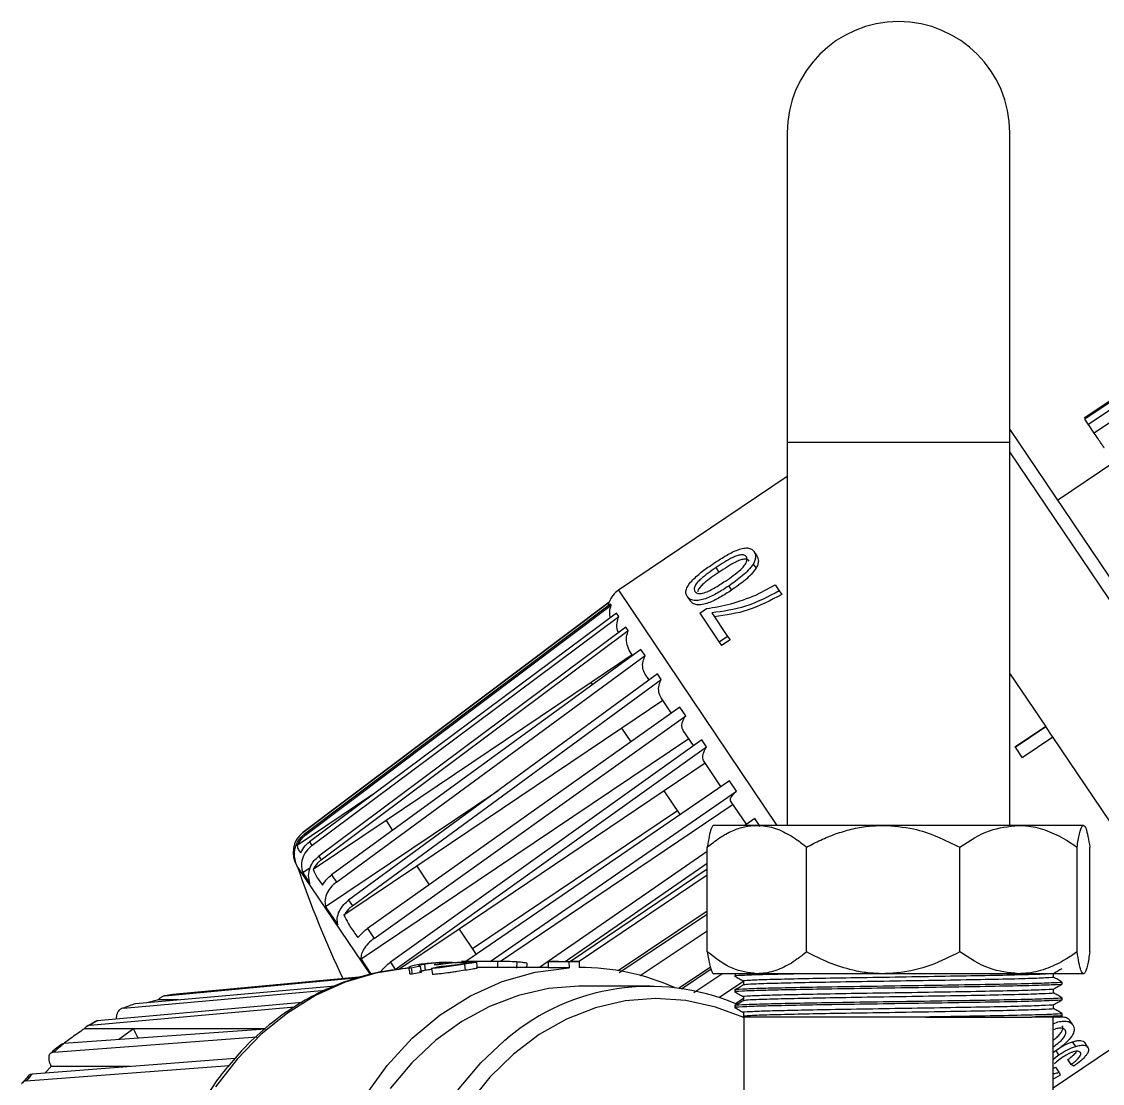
# Model space of a CAD drawing. Header units: millimetres. Extents: x 15 to 415, y 5 to 292.
# Drawn here: x 194.66 to 219.63, y 214.7 to 239.23 of the extents above; entities that cross this region are included whole.
import ezdxf

# ---------------------------------------------------------------- set-up
doc = ezdxf.new("R2010")
doc.units = ezdxf.units.MM

msp = doc.modelspace()

# ---------------------------------------------------------------- linework, layer by layer
at = {"color": 7, "linetype": 'Continuous', "lineweight": 25}
for p, q in [((212.3489, 236.6602), (212.3489, 229.5174)), ((217.4918, 229.5174), (217.4918, 236.6602)), ((221.5795, 231.6624), (219.2097, 230.0664)), ((221.5935, 231.6416), (219.2237, 230.0456)), ((221.6768, 231.5179), (219.307, 229.9219)), ((221.8106, 231.3193), (219.4408, 229.7232)), ((219.3164, 229.9079), (219.2237, 230.0456)), ((217.4918, 229.8041), (220.878, 224.7761)), ((219.4408, 229.7232), (219.307, 229.9219)), ((212.3489, 229.5174), (212.3489, 220.6602)), ((217.4918, 220.6602), (217.4918, 229.5174)), ((219.896, 229.0474), (218.5926, 228.1695)), ((212.3489, 228.7182), (208.4512, 226.0932)), ((211.5804, 226.9856), (211.6483, 226.8848)), ((211.5617, 226.6971), (211.6272, 226.5998)), ((210.7782, 226.5138), (210.7084, 226.6174)), ((210.9972, 226.1899), (211.0616, 226.0942)), ((211.6263, 225.9827), (212.0712, 226.2148)), ((212.0712, 226.2148), (212.1638, 226.0773)), ((210.0393, 225.9477), (210.1072, 225.8469)), ((212.1638, 226.0773), (212.2206, 225.993)), ((208.2347, 225.818), (201.1617, 220.496)), ((201.162, 220.4956), (208.2351, 225.8173)), ((208.2648, 225.7732), (201.1917, 220.4515)), ((201.2093, 220.4254), (208.2819, 225.7479)), ((208.2173, 225.7374), (208.2351, 225.8173)), ((208.2351, 225.8173), (208.2347, 225.818)), ((208.2819, 225.7479), (208.2648, 225.7732)), ((208.4072, 225.5618), (201.31, 220.2759)), ((201.3669, 220.1914), (208.4581, 225.4863)), ((208.4581, 225.4863), (208.4072, 225.5618)), ((210.3261, 225.5639), (210.484, 225.6703)), ((210.3261, 225.5639), (210.7768, 224.8948)), ((210.6051, 225.5707), (210.9719, 225.0262)), ((208.6222, 225.2426), (201.531, 219.9477)), ((208.6769, 225.1613), (208.6222, 225.2426)), ((201.5863, 219.8657), (208.6769, 225.1613)), ((210.9719, 225.0262), (210.7768, 224.8948)), ((211.0265, 224.9451), (210.8314, 224.8137)), ((210.9719, 225.0262), (211.0265, 224.9451)), ((208.9696, 224.7267), (201.8237, 219.5132)), ((209.0673, 224.5816), (208.9696, 224.7267)), ((210.7768, 224.8948), (210.8314, 224.8137)), ((201.9345, 219.3485), (209.0673, 224.5816)), ((208.7683, 224.5994), (207.8204, 223.961)), ((208.7683, 224.5994), (208.7209, 224.6698)), ((209.3497, 224.1623), (202.2169, 218.9293)), ((202.3045, 218.7993), (209.4368, 224.033)), ((207.8204, 223.961), (203.0808, 220.7689)), ((207.8532, 223.9122), (207.8204, 223.961)), ((209.1535, 224.0275), (209.0691, 224.1528)), ((209.4368, 224.033), (209.3497, 224.1623)), ((218.3182, 222.9507), (217.4918, 224.1778)), ((209.4783, 223.5453), (208.5304, 222.9069)), ((209.6699, 223.2608), (209.4391, 223.6035)), ((209.8682, 223.3924), (202.6554, 218.2782)), ((202.8093, 218.0496), (210.0032, 223.192)), ((210.0032, 223.192), (209.8682, 223.3924)), ((217.6073, 222.4718), (218.3182, 222.9507)), ((217.6131, 222.4633), (218.324, 222.9421)), ((218.324, 222.9421), (218.3182, 222.9507)), ((218.4859, 222.7017), (218.324, 222.9421)), ((208.5304, 222.9069), (203.7907, 219.7148)), ((208.7414, 222.5935), (208.5304, 222.9069)), ((210.1795, 222.5041), (209.9438, 222.854)), ((218.4859, 222.7017), (217.775, 222.2229)), ((221.765, 217.8329), (218.4772, 222.7147)), ((210.0726, 222.6629), (202.503, 217.5649)), ((210.3762, 222.6381), (203.1824, 217.4957)), ((203.2936, 217.3305), (210.4872, 222.4734)), ((210.4872, 222.4734), (210.3762, 222.6381)), ((217.6131, 222.4633), (217.6073, 222.4718)), ((217.6131, 222.4633), (217.775, 222.2229)), ((210.4553, 222.0946), (209.5074, 221.4562)), ((210.8178, 221.5563), (210.4281, 222.1349)), ((211.0151, 221.6896), (204.928, 217.5174)), ((211.1741, 221.4534), (211.0151, 221.6896)), ((205.6684, 221.4615), (201.6854, 218.779)), ((209.5074, 221.4562), (204.7677, 218.2641)), ((205.4883, 217.5174), (211.1741, 221.4534)), ((209.876, 220.9088), (209.5074, 221.4562)), ((202.7074, 221.3233), (201.0267, 220.1914)), ((202.7996, 221.3854), (202.7074, 221.3233)), ((202.7074, 221.3233), (202.7104, 221.3189)), ((211.4048, 220.6847), (211.04, 221.2263)), ((209.8149, 220.9995), (205.0753, 217.8075)), ((211.0991, 221.1386), (205.7215, 217.5169)), ((203.0808, 220.7689), (201.4001, 219.637)), ((203.0808, 220.7689), (203.2337, 220.5419)), ((211.6013, 220.8192), (211.3717, 220.6602)), ((211.7252, 220.6352), (211.6013, 220.8192)), ((201.1917, 220.4515), (201.2093, 220.4254)), ((211.6481, 220.6602), (210.6351, 220.6602)), ((214.5635, 220.6602), (211.6481, 220.6602)), ((217.6879, 220.6602), (214.5635, 220.6602)), ((219.1912, 220.6602), (217.6879, 220.6602)), ((201.31, 220.2759), (201.3669, 220.1914)), ((201.531, 219.9477), (201.5863, 219.8657)), ((210.5017, 220.058), (206.6254, 217.3745)), ((210.5017, 217.7361), (210.5017, 220.1558)), ((212.7944, 217.7361), (212.7944, 220.1558)), ((216.3325, 217.7361), (216.3325, 220.1558)), ((219.0433, 217.7361), (219.0433, 220.1558)), ((219.339, 217.7361), (219.339, 220.1558)), ((202.7058, 217.2339), (201.0314, 219.7202)), ((203.7907, 219.7148), (202.11, 218.5829)), ((203.7907, 219.7148), (204.0786, 219.2874)), ((207.2215, 217.5172), (210.5017, 219.7881)), ((201.3283, 219.6796), (201.1567, 219.5641)), ((201.1567, 219.5641), (201.3208, 219.3204)), ((201.8237, 219.5132), (201.9345, 219.3485)), ((210.5017, 219.6471), (207.3392, 217.5172)), ((210.5017, 219.5069), (207.5444, 217.5153)), ((201.6854, 218.779), (201.9678, 218.3597)), ((202.2169, 218.9293), (202.3045, 218.7993)), ((208.4465, 217.3028), (210.5017, 218.6869)), ((210.5017, 218.5972), (208.4682, 217.2528)), ((202.6554, 218.2782), (202.8093, 218.0496)), ((204.7677, 218.2641), (203.3784, 217.3285)), ((204.7677, 218.2641), (205.1624, 217.6781)), ((208.9535, 217.1889), (210.5017, 218.2236)), ((202.503, 217.5649), (202.7377, 217.2165)), ((203.1824, 217.4957), (203.2936, 217.3305)), ((203.972, 217.452), (203.9874, 217.3104)), ((204.1915, 217.4383), (204.2212, 217.4432)), ((204.4028, 217.4558), (204.2894, 217.4347)), ((205.5869, 217.5174), (204.8216, 217.5174)), ((204.8938, 217.4524), (204.9091, 217.3108)), ((205.082, 217.5078), (205.1708, 217.5053)), ((205.6539, 217.5173), (205.6534, 217.3744)), ((206.0988, 217.504), (206.0918, 217.3614)), ((206.8245, 217.5099), (206.8297, 217.3672)), ((207.303, 217.5099), (206.8245, 217.5099)), ((207.066, 217.5172), (207.5444, 217.5172)), ((207.303, 217.5099), (207.3082, 217.3672)), ((207.5444, 217.5172), (207.5452, 217.3744)), ((203.8716, 217.4048), (203.6631, 217.3603)), ((203.6631, 217.3603), (203.6869, 217.2204)), ((203.8917, 217.264), (203.6869, 217.2204)), ((203.8716, 217.4048), (203.8917, 217.264)), ((204.1294, 217.3555), (204.3115, 217.4007)), ((204.1294, 217.3555), (204.1535, 217.2156)), ((204.2894, 217.4347), (204.1915, 217.4383)), ((206.8295, 217.3745), (205.5869, 217.3745)), ((207.3082, 217.3672), (206.8297, 217.3672)), ((207.5839, 217.3745), (207.5452, 217.3745)), ((210.5733, 217.3863), (209.851, 216.8999)), ((210.5905, 217.3367), (209.9049, 216.8785)), ((210.1897, 216.8002), (210.8353, 217.2317)), ((211.6481, 217.2317), (210.6351, 217.2317)), ((211.1431, 217.2198), (211.1431, 217.1744)), ((214.5635, 217.2317), (211.6481, 217.2317)), ((217.6879, 217.2317), (214.5635, 217.2317)), ((219.1912, 217.2317), (217.6879, 217.2317)), ((218.5012, 217.1516), (218.5012, 217.2416)), ((201.9054, 216.9459), (197.2912, 216.5386)), ((197.9722, 216.7188), (202.4592, 217.1429)), ((202.5361, 217.1633), (198.1574, 216.7503)), ((209.1788, 216.9459), (207.5839, 216.9459)), ((210.7722, 216.6829), (211.3356, 217.0624)), ((211.3395, 217.0609), (211.3395, 216.9711)), ((218.4918, 214.5984), (222.2422, 217.1243)), ((218.6976, 216.993), (218.6976, 217.0383)), ((197.0185, 216.4367), (201.6824, 216.8558)), ((211.1431, 216.8569), (211.1431, 216.8115)), ((211.3395, 216.698), (211.3395, 216.6082)), ((218.5012, 216.7887), (218.5012, 216.8787)), ((196.2432, 216.044), (200.9695, 216.4697)), ((201.1442, 216.5683), (196.4113, 216.143)), ((198.2893, 216.6267), (197.8198, 216.6267)), ((211.1431, 216.494), (211.1431, 216.4487)), ((211.1491, 216.5396), (211.3395, 216.6678)), ((218.5012, 216.4259), (218.5012, 216.5159)), ((218.6976, 216.6301), (218.6976, 216.6755)), ((211.3395, 216.3352), (211.3395, 216.2445)), ((211.3489, 216.2317), (211.3489, 212.5951)), ((218.4918, 210.9459), (218.4918, 216.2317)), ((218.6278, 216.2262), (218.6963, 216.2657)), ((218.6976, 216.2235), (218.6976, 216.3126)), ((200.2981, 215.9515), (195.6418, 215.619)), ((197.2454, 215.9583), (196.1142, 215.9583)), ((196.3508, 216.1144), (196.1784, 216.0121)), ((197.2454, 215.9583), (196.9059, 215.7093)), ((200.2869, 215.9583), (197.2454, 215.9583)), ((197.355, 215.7414), (197.2454, 215.9583)), ((218.947, 216.0476), (218.8785, 216.1493)), ((195.4086, 215.4205), (200.096, 215.7766)), ((218.6235, 215.3596), (218.5509, 215.4673)), ((219.0127, 215.5513), (218.9395, 215.66)), ((219.2957, 215.5298), (219.2208, 215.6411)), ((199.5939, 215.2711), (194.9064, 214.915)), ((218.4918, 215.2582), (218.6235, 215.3596)), ((218.9083, 215.1366), (218.8322, 215.2496)), ((194.7719, 214.7583), (199.4588, 215.1152)), ((195.3466, 215.0873), (195.1974, 214.9371)), ((197.1747, 215.0873), (195.3466, 215.0873)), ((218.4918, 215.0491), (218.5551, 215.0716)), ((218.6312, 214.9587), (218.5551, 215.0716)), ((218.6312, 214.9587), (218.6503, 214.8882)), ((218.9661, 215.093), (218.9083, 215.1366)), ((194.8199, 214.8723), (194.6872, 214.7086)), ((218.6503, 214.8882), (218.4918, 214.7943))]:
    msp.add_line(p, q, dxfattribs=at)
at = {"color": 8, "linetype": 'Continuous', "lineweight": 25}
for p, q in [((212.3489, 229.5174), (217.4918, 229.5174)), ((220.6518, 224.6005), (217.4918, 229.2926)), ((208.4512, 226.0932), (212.1102, 220.6602)), ((201.1617, 220.496), (201.162, 220.4956))]:
    msp.add_line(p, q, dxfattribs=at)
at = {"color": 7, "linetype": 'Continuous', "lineweight": 25, "flags": 128}
for points in [[(203.6119, 217.3604), (203.5715, 217.3573), (202.8468, 217.2469), (202.1375, 217.0358), (201.4534, 216.7269), (200.8037, 216.3244), (200.1971, 215.8337), (199.6419, 215.2615), (199.1456, 214.6154)], [(202.1539, 213.6103), (202.5901, 214.3966), (203.1042, 215.1111), (203.6882, 215.7429), (204.3331, 216.2819), (205.0286, 216.7198), (205.7641, 217.0498), (206.5279, 217.2668), (207.3082, 217.3672)], [(207.5839, 216.9459), (207.535, 216.9457), (206.8344, 216.8886), (206.1444, 216.732), (205.4745, 216.4782), (204.8343, 216.1306), (204.2326, 215.6943), (203.6781, 215.1752), (203.1783, 214.5807)]]:
    msp.add_lwpolyline(points, dxfattribs=at)
at = {"color": 8, "linetype": 'Continuous', "lineweight": 25, "flags": 128}
for points in [[(211.3489, 216.2178), (210.6932, 216.4629), (210.0039, 216.6131), (209.3045, 216.6601), (208.6056, 216.6031), (207.9178, 216.4431), (207.2516, 216.1824), (206.617, 215.825), (206.0236, 215.3763), (205.4805, 214.8431), (204.9958, 214.2335)], [(205.8871, 203.8633), (205.6217, 204.09), (205.086, 204.6371), (204.6078, 205.2568), (204.1937, 205.9403), (203.8497, 206.678), (203.5804, 207.4596), (203.3897, 208.2741), (203.2803, 209.1101), (203.2537, 209.9558), (203.3103, 210.7993), (203.4492, 211.6289), (203.6686, 212.4328), (203.9653, 213.1998), (204.3353, 213.9191), (204.7732, 214.5807), (205.2729, 215.1752), (205.8275, 215.6943), (205.8931, 215.7477)]]:
    msp.add_lwpolyline(points, dxfattribs=at)
at = {"color": 7, "linetype": 'Continuous', "lineweight": 25}
for centre, radius, start, end in [((214.9203, 236.6602), 2.5714, 0, 180), ((208.7704, 225.6193), 0.5714, 123.95948, 159.64772), ((201.5053, 220.0394), 0.5714, 126.95948, 213.95948), ((224.2733, 227.6207), 24.5481, 198.77404, 205.36494), ((207.1055, 212.2043), 5.3131, 90.42656, 93.03165), ((207.584, 212.2043), 5.3131, 90.42656, 93.03165), ((207.5723, 212.0349), 5.3396, 66.02023, 90.2911), ((198.8823, 211.9209), 4.8835, 98.53641, 100.74141), ((209.1695, 211.8406), 5.099, 67.03878, 129.98228), ((198.9435, 211.7034), 5.1098, 108.86596, 112.13021), ((199.0971, 211.386), 5.4628, 119.44882, 121.49502), ((199.3798, 210.9916), 5.9486, 128.93121, 131.88087), ((199.7574, 210.6141), 6.483, 138.43937, 140.26483)]:
    msp.add_arc(centre, radius, start, end, dxfattribs=at)
for points, knots in [([(219.6642, 229.3915), (219.6651, 229.3902), (219.6693, 229.3839), (219.6487, 229.4145), (219.585, 229.509), (219.5003, 229.6348), (219.4408, 229.7232)], [0, 0, 0, 0, 0.0548536, 0.2774921, 0.4921045, 1, 1, 1, 1]), ([(210.6459, 226.7115), (210.7326, 226.7684), (210.9059, 226.882), (211.1343, 227.002), (211.3126, 227.0621), (211.4341, 227.0757), (211.527, 227.049), (211.5626, 227.0068), (211.5804, 226.9856)], [0, 0, 0, 0, 0.2489047, 0.4974834, 0.6223125, 0.7475325, 0.873476, 1, 1, 1, 1]), ([(211.5804, 226.9856), (211.5987, 226.9472), (211.6262, 226.8896), (211.6061, 226.7954), (211.585, 226.7397), (211.5694, 226.7113), (211.5617, 226.6971)], [0, 0, 0, 0, 0.5003167, 0.7504277, 0.8753328, 1, 1, 1, 1]), ([(210.0393, 225.9477), (210.0267, 225.9724), (210.0015, 226.0217), (210.0118, 226.1176), (210.0675, 226.225), (210.1964, 226.3672), (210.3883, 226.5353), (210.56, 226.6527), (210.6459, 226.7115)], [0, 0, 0, 0, 0.1264994, 0.2525475, 0.3776578, 0.5024578, 0.751109, 1, 1, 1, 1]), ([(211.4049, 226.8674), (211.3905, 226.8816), (211.3617, 226.91), (211.2799, 226.9132), (211.187, 226.894), (210.9893, 226.8043), (210.8332, 226.7004), (210.7084, 226.6174)], [0, 0, 0, 0, 0.12623408, 0.25196969, 0.3771553, 0.5019799, 1, 1, 1, 1]), ([(211.4728, 226.7666), (211.4585, 226.7805), (211.4301, 226.8083), (211.3487, 226.8107), (211.2561, 226.7908), (211.0589, 226.7005), (210.9029, 226.5968), (210.7782, 226.5138)], [0, 0, 0, 0, 0.12462486, 0.24936188, 0.37429234, 0.49946864, 1, 1, 1, 1]), ([(210.9193, 226.3042), (211.043, 226.3888), (211.1977, 226.4947), (211.3528, 226.6483), (211.4027, 226.7306), (211.4292, 226.8109), (211.413, 226.8485), (211.4049, 226.8674)], [0, 0, 0, 0, 0.4979741, 0.6227974, 0.7479899, 0.8737186, 1, 1, 1, 1]), ([(211.5617, 226.6971), (211.5262, 226.6493), (211.4552, 226.5539), (211.2643, 226.3786), (211.104, 226.2653), (210.9972, 226.1899)], [0, 0, 0, 0, 0.2503766, 0.5004768, 1, 1, 1, 1]), ([(211.6483, 226.8848), (211.6662, 226.847), (211.693, 226.7902), (211.6722, 226.6971), (211.6508, 226.642), (211.635, 226.6139), (211.6272, 226.5998)], [0, 0, 0, 0, 0.4988163, 0.7491523, 0.8745511, 1, 1, 1, 1]), ([(210.7084, 226.6174), (210.584, 226.5326), (210.4284, 226.4267), (210.2716, 226.2765), (210.2179, 226.1974), (210.191, 226.1202), (210.2074, 226.0833), (210.2157, 226.0648)], [0, 0, 0, 0, 0.4979511, 0.6227535, 0.7479571, 0.873668, 1, 1, 1, 1]), ([(210.7782, 226.5138), (210.6532, 226.4289), (210.4969, 226.3228), (210.3424, 226.1741), (210.2919, 226.1064), (210.2824, 226.0697), (210.2792, 226.057)], [0, 0, 0, 0, 0.6132195, 0.7665633, 0.9196743, 1, 1, 1, 1]), ([(211.6272, 226.5998), (211.5915, 226.5523), (211.5199, 226.4573), (211.3287, 226.2827), (211.1685, 226.1696), (211.0616, 226.0942)], [0, 0, 0, 0, 0.2496847, 0.4998081, 1, 1, 1, 1]), ([(210.9972, 226.1899), (210.9102, 226.1333), (210.7363, 226.0203), (210.5033, 225.9063), (210.3187, 225.8556), (210.1918, 225.85), (210.0939, 225.8831), (210.0575, 225.9261), (210.0393, 225.9477)], [0, 0, 0, 0, 0.2489196, 0.4974993, 0.6223655, 0.7475698, 0.8734839, 1, 1, 1, 1]), ([(210.3948, 226.0238), (210.4396, 226.0389), (210.5294, 226.0691), (210.7073, 226.166), (210.8345, 226.2489), (210.9193, 226.3042)], [0, 0, 0, 0, 0.2499109, 0.5000071, 1, 1, 1, 1]), ([(211.0616, 226.0942), (210.9746, 226.0376), (210.8009, 225.9246), (210.5685, 225.8101), (210.3846, 225.7584), (210.2583, 225.7517), (210.161, 225.7835), (210.1252, 225.8258), (210.1072, 225.8469)], [0, 0, 0, 0, 0.2505281, 0.5004209, 0.6254831, 0.7502337, 0.8749841, 1, 1, 1, 1]), ([(210.2157, 226.0648), (210.2195, 226.0597), (210.2271, 226.0495), (210.2479, 226.0328), (210.2822, 226.0188), (210.3347, 226.0144), (210.3748, 226.0207), (210.3948, 226.0238)], [0, 0, 0, 0, 0.1257548, 0.2513864, 0.5017456, 0.7512825, 1, 1, 1, 1]), ([(210.484, 225.6703), (210.6713, 225.6999), (211.0454, 225.7591), (211.4328, 225.9083), (211.6263, 225.9827)], [0, 0, 0, 0, 0.5006269, 1, 1, 1, 1]), ([(212.1638, 226.0773), (211.9049, 225.943), (211.3857, 225.6739), (210.8658, 225.6052), (210.6051, 225.5707)], [0, 0, 0, 0, 0.4987635, 1, 1, 1, 1]), ([(212.2206, 225.993), (211.9622, 225.8583), (211.4454, 225.5888), (210.9262, 225.516), (210.6665, 225.4796)], [0, 0, 0, 0, 0.4998381, 1, 1, 1, 1]), ([(208.2607, 225.4527), (208.253, 225.5011), (208.2371, 225.601), (208.2666, 225.6979), (208.2819, 225.7479)], [0, 0, 0, 0, 0.4843841, 1, 1, 1, 1]), ([(208.4499, 225.114), (208.4428, 225.1289), (208.4099, 225.1979), (208.41, 225.3314), (208.4432, 225.4384), (208.4581, 225.4863)], [0, 0, 0, 0, 0.1331275, 0.6129051, 1, 1, 1, 1]), ([(208.7209, 224.6698), (208.6929, 224.723), (208.6367, 224.8296), (208.6274, 225.006), (208.6617, 225.1135), (208.6769, 225.1613)], [0, 0, 0, 0, 0.3570532, 0.7141322, 1, 1, 1, 1]), ([(209.0691, 224.1528), (209.0469, 224.1972), (209.0026, 224.2862), (209.0079, 224.4407), (209.049, 224.5381), (209.0673, 224.5816)], [0, 0, 0, 0, 0.3562682, 0.7125468, 1, 1, 1, 1]), ([(209.4391, 223.6035), (209.4168, 223.6482), (209.3722, 223.7375), (209.3776, 223.8922), (209.4186, 223.9897), (209.4368, 224.033)], [0, 0, 0, 0, 0.3570532, 0.7141322, 1, 1, 1, 1]), ([(209.9438, 222.854), (209.9301, 222.8859), (209.9026, 222.9498), (209.9294, 223.0724), (209.9804, 223.1551), (210.0032, 223.192)], [0, 0, 0, 0, 0.3562682, 0.7125468, 1, 1, 1, 1]), ([(210.4281, 222.1349), (210.4143, 222.167), (210.3867, 222.2311), (210.4136, 222.3539), (210.4645, 222.4366), (210.4872, 222.4734)], [0, 0, 0, 0, 0.3570532, 0.7141322, 1, 1, 1, 1]), ([(211.04, 221.2263), (211.0366, 221.2429), (211.0298, 221.2762), (211.0828, 221.3599), (211.1459, 221.4246), (211.1741, 221.4534)], [0, 0, 0, 0, 0.3562682, 0.7125468, 1, 1, 1, 1]), ([(200.9984, 219.7991), (200.9851, 219.8466), (200.9543, 219.956), (200.9709, 220.1372), (201.0398, 220.2934), (201.1219, 220.3946), (201.1724, 220.4357), (201.1917, 220.4515)], [0, 0, 0, 0, 0.2028912, 0.4675477, 0.7317944, 0.8970574, 1, 1, 1, 1]), ([(210.5017, 220.1558), (210.5953, 220.2305), (210.7836, 220.3807), (211.0725, 220.5385), (211.3624, 220.6412), (211.5522, 220.6538), (211.6481, 220.6602)], [0, 0, 0, 0, 0.262126, 0.5272899, 0.7614272, 1, 1, 1, 1]), ([(210.6495, 220.6602), (210.6397, 220.6562), (210.62, 220.6481), (210.5849, 220.5706), (210.5447, 220.4188), (210.5161, 220.2441), (210.5017, 220.1558)], [0, 0, 0, 0, 0.1893593, 0.3812577, 0.6874988, 1, 1, 1, 1]), ([(211.6481, 220.6602), (211.7138, 220.6571), (211.9043, 220.6481), (212.2185, 220.5468), (212.5342, 220.3658), (212.7212, 220.2149), (212.7944, 220.1558)], [0, 0, 0, 0, 0.1638321, 0.4746302, 0.7943879, 1, 1, 1, 1]), ([(212.7944, 220.1558), (212.903, 220.2127), (213.1209, 220.3269), (213.4662, 220.4676), (213.8278, 220.577), (214.1963, 220.6473), (214.4438, 220.656), (214.5635, 220.6602)], [0, 0, 0, 0, 0.19775454, 0.39667957, 0.60057886, 0.80693592, 1, 1, 1, 1]), ([(214.5635, 220.6602), (214.8004, 220.6441), (215.4216, 220.602), (215.9844, 220.3263), (216.3325, 220.1558)], [0, 0, 0, 0, 0.3814192, 1, 1, 1, 1]), ([(216.3325, 220.1558), (216.5584, 220.3034), (216.9866, 220.5832), (217.4629, 220.6355), (217.6879, 220.6602)], [0, 0, 0, 0, 0.5275076, 1, 1, 1, 1]), ([(217.6879, 220.6602), (217.7657, 220.6571), (217.9909, 220.6481), (218.3624, 220.5468), (218.7357, 220.3658), (218.9568, 220.2149), (219.0433, 220.1558)], [0, 0, 0, 0, 0.1638321, 0.4746302, 0.7943879, 1, 1, 1, 1]), ([(219.0433, 220.1558), (219.0617, 220.2656), (219.0991, 220.4889), (219.15, 220.6417), (219.1812, 220.6558), (219.1912, 220.6602)], [0, 0, 0, 0, 0.39674668, 0.80675212, 1, 1, 1, 1]), ([(219.1912, 220.6602), (219.211, 220.6441), (219.2629, 220.602), (219.3099, 220.3263), (219.339, 220.1558)], [0, 0, 0, 0, 0.3814192, 1, 1, 1, 1]), ([(201.2093, 220.4254), (201.1906, 220.4101), (201.1223, 220.3545), (201.0623, 220.2711), (201.0315, 220.2021), (201.0267, 220.1914)], [0, 0, 0, 0, 0.242341, 0.8820994, 1, 1, 1, 1]), ([(201.0267, 220.1914), (201.0341, 220.1595), (201.049, 220.0956), (201.0914, 220.05), (201.1126, 220.0271)], [0, 0, 0, 0, 0.49814857, 1, 1, 1, 1]), ([(201.1126, 220.0271), (201.1416, 220.0823), (201.1912, 220.1768), (201.275, 220.2468), (201.31, 220.2759)], [0, 0, 0, 0, 0.5833602, 1, 1, 1, 1]), ([(201.3669, 220.1914), (201.319, 220.1483), (201.2231, 220.0622), (201.1423, 219.8875), (201.1183, 219.7144), (201.1449, 219.6101), (201.1567, 219.5641)], [0, 0, 0, 0, 0.26375819, 0.52758684, 0.79161845, 1, 1, 1, 1]), ([(201.3208, 219.3204), (201.307, 219.3794), (201.2795, 219.4975), (201.3195, 219.6832), (201.4064, 219.84), (201.493, 219.9149), (201.531, 219.9477)], [0, 0, 0, 0, 0.2646004, 0.5292974, 0.7936791, 1, 1, 1, 1]), ([(201.5863, 219.8657), (201.5674, 219.8505), (201.4989, 219.7953), (201.4374, 219.714), (201.4051, 219.6474), (201.4001, 219.637)], [0, 0, 0, 0, 0.242341, 0.8820994, 1, 1, 1, 1]), ([(201.4001, 219.637), (201.4289, 219.5734), (201.4867, 219.4456), (201.5723, 219.3359), (201.6152, 219.2809)], [0, 0, 0, 0, 0.4981486, 1, 1, 1, 1]), ([(201.6152, 219.2809), (201.6476, 219.331), (201.7031, 219.4168), (201.7882, 219.4848), (201.8237, 219.5132)], [0, 0, 0, 0, 0.5833602, 1, 1, 1, 1]), ([(201.9345, 219.3485), (201.8858, 219.3068), (201.7882, 219.2232), (201.6977, 219.0628), (201.6611, 218.9084), (201.678, 218.8186), (201.6854, 218.779)], [0, 0, 0, 0, 0.2637582, 0.5275868, 0.7916185, 1, 1, 1, 1]), ([(201.9678, 218.3597), (201.9595, 218.4106), (201.9429, 218.5125), (201.9956, 218.6792), (202.0904, 218.8243), (202.1784, 218.8973), (202.2169, 218.9293)], [0, 0, 0, 0, 0.2645857, 0.5292826, 0.7936644, 1, 1, 1, 1]), ([(202.3045, 218.7993), (202.2854, 218.7844), (202.2162, 218.7303), (202.1515, 218.6537), (202.1156, 218.5924), (202.11, 218.5829)], [0, 0, 0, 0, 0.242341, 0.8820994, 1, 1, 1, 1]), ([(202.11, 218.5829), (202.1565, 218.493), (202.2498, 218.3127), (202.3708, 218.1502), (202.4316, 218.0687)], [0, 0, 0, 0, 0.4981486, 1, 1, 1, 1]), ([(202.4316, 218.0687), (202.4687, 218.1118), (202.5323, 218.1856), (202.6192, 218.251), (202.6554, 218.2782)], [0, 0, 0, 0, 0.5833602, 1, 1, 1, 1]), ([(202.8093, 218.0496), (202.7593, 218.0097), (202.6592, 217.9299), (202.5545, 217.7906), (202.4995, 217.6635), (202.502, 217.5951), (202.503, 217.5649)], [0, 0, 0, 0, 0.2637582, 0.5275868, 0.7916185, 1, 1, 1, 1]), ([(211.6481, 217.2317), (211.4577, 217.2564), (211.0549, 217.3087), (210.6927, 217.5885), (210.5017, 217.7361)], [0, 0, 0, 0, 0.4724924, 1, 1, 1, 1]), ([(210.5017, 217.7361), (210.5201, 217.6263), (210.5575, 217.403), (210.6083, 217.2502), (210.6395, 217.2361), (210.6495, 217.2317)], [0, 0, 0, 0, 0.3967467, 0.8067521, 1, 1, 1, 1]), ([(212.7944, 217.7361), (212.7212, 217.677), (212.5372, 217.5285), (212.2218, 217.3466), (211.9077, 217.244), (211.7138, 217.2348), (211.6481, 217.2317)], [0, 0, 0, 0, 0.2056137, 0.5170117, 0.8361666, 1, 1, 1, 1]), ([(214.5635, 217.2317), (214.4461, 217.2357), (214.2099, 217.2438), (213.7901, 217.3213), (213.3089, 217.4731), (212.9671, 217.6478), (212.7944, 217.7361)], [0, 0, 0, 0, 0.1893593, 0.3812577, 0.6874988, 1, 1, 1, 1]), ([(216.3325, 217.7361), (216.1124, 217.6263), (215.6649, 217.403), (215.0563, 217.2502), (214.683, 217.2361), (214.5635, 217.2317)], [0, 0, 0, 0, 0.3967467, 0.8067521, 1, 1, 1, 1]), ([(217.6879, 217.2317), (217.4629, 217.2564), (216.9866, 217.3087), (216.5584, 217.5885), (216.3325, 217.7361)], [0, 0, 0, 0, 0.4724924, 1, 1, 1, 1]), ([(219.0433, 217.7361), (218.9568, 217.677), (218.7392, 217.5285), (218.3663, 217.3466), (217.9949, 217.244), (217.7657, 217.2348), (217.6879, 217.2317)], [0, 0, 0, 0, 0.2056137, 0.5170117, 0.8361666, 1, 1, 1, 1]), ([(219.1912, 217.2317), (219.1714, 217.2478), (219.1195, 217.2899), (219.0724, 217.5656), (219.0433, 217.7361)], [0, 0, 0, 0, 0.38141921, 1, 1, 1, 1]), ([(219.339, 217.7361), (219.3206, 217.6263), (219.2832, 217.403), (219.2324, 217.2502), (219.2012, 217.2361), (219.1912, 217.2317)], [0, 0, 0, 0, 0.3967467, 0.8067521, 1, 1, 1, 1]), ([(202.9597, 217.2736), (202.9931, 217.3173), (203.054, 217.397), (203.1425, 217.465), (203.1824, 217.4957)], [0, 0, 0, 0, 0.5490598, 1, 1, 1, 1]), ([(203.6184, 217.3943), (203.6419, 217.4039), (203.6891, 217.4231), (203.7947, 217.4417), (203.8477, 217.451)], [0, 0, 0, 0, 0.4983758, 1, 1, 1, 1]), ([(203.972, 217.452), (203.9413, 217.4467), (203.8951, 217.4388), (203.8554, 217.4281), (203.8363, 217.4209), (203.8295, 217.4147), (203.8361, 217.4084), (203.8575, 217.4062), (203.8716, 217.4048)], [0, 0, 0, 0, 0.2516073, 0.3784594, 0.5028006, 0.6244114, 0.7521425, 1, 1, 1, 1]), ([(203.8477, 217.451), (203.9054, 217.4592), (204.0205, 217.4755), (204.1887, 217.489), (204.3178, 217.4962), (204.4069, 217.4998), (204.4876, 217.502), (204.5272, 217.5023), (204.547, 217.5024)], [0, 0, 0, 0, 0.2517519, 0.502305, 0.6261915, 0.7518671, 0.8761987, 1, 1, 1, 1]), ([(204.3531, 217.4838), (204.3301, 217.4834), (204.2955, 217.483), (204.2298, 217.4794), (204.177, 217.4756), (204.1228, 217.471), (204.0509, 217.4635), (204.0037, 217.4566), (203.972, 217.452)], [0, 0, 0, 0, 0.2469801, 0.3728258, 0.4966206, 0.6240573, 0.7480747, 1, 1, 1, 1]), ([(204.8938, 217.4524), (204.8309, 217.4424), (204.7056, 217.4224), (204.4869, 217.3898), (204.2793, 217.3635), (204.1793, 217.3582), (204.1294, 217.3555)], [0, 0, 0, 0, 0.2522861, 0.5029377, 0.7519593, 1, 1, 1, 1]), ([(204.2212, 217.4432), (204.2543, 217.4488), (204.3205, 217.4601), (204.3771, 217.4712), (204.4027, 217.4781), (204.403, 217.4816), (204.388, 217.4831), (204.3701, 217.4837), (204.3588, 217.4837), (204.3531, 217.4838)], [0, 0, 0, 0, 0.2519183, 0.5028883, 0.6265587, 0.7521146, 0.8759847, 0.9379918, 1, 1, 1, 1]), ([(204.3115, 217.4007), (204.344, 217.4025), (204.4092, 217.4063), (204.5099, 217.4157), (204.5976, 217.4264), (204.6859, 217.4386), (204.744, 217.4476), (204.7827, 217.4535)], [0, 0, 0, 0, 0.248535, 0.497064, 0.6214198, 0.74821, 1, 1, 1, 1]), ([(204.8826, 217.4921), (204.8538, 217.4918), (204.8106, 217.4913), (204.7297, 217.4876), (204.6637, 217.4836), (204.5952, 217.4784), (204.5035, 217.4698), (204.4431, 217.4614), (204.4028, 217.4558)], [0, 0, 0, 0, 0.2472566, 0.37182, 0.4968808, 0.6222096, 0.7482913, 1, 1, 1, 1]), ([(204.5392, 217.4823), (204.5896, 217.4868), (204.6899, 217.4958), (204.8481, 217.5034), (204.9872, 217.5073), (205.0504, 217.5076), (205.082, 217.5078)], [0, 0, 0, 0, 0.2522558, 0.5025836, 0.7514048, 1, 1, 1, 1]), ([(204.547, 217.5024), (204.5661, 217.5022), (204.6044, 217.5018), (204.6178, 217.4982), (204.5994, 217.4929), (204.5691, 217.4873), (204.5492, 217.484), (204.5392, 217.4823)], [0, 0, 0, 0, 0.24824352, 0.49726456, 0.74761648, 0.87365262, 1, 1, 1, 1]), ([(204.7827, 217.4535), (204.8211, 217.4596), (204.8789, 217.4687), (204.9261, 217.4778), (204.9468, 217.4833), (204.9524, 217.4874), (204.9418, 217.4913), (204.9062, 217.4918), (204.8826, 217.4921)], [0, 0, 0, 0, 0.2517095, 0.3786863, 0.5030093, 0.627341, 0.7525732, 1, 1, 1, 1]), ([(205.0838, 217.516), (205.0291, 217.516), (204.9199, 217.5161), (204.8248, 217.5173), (204.8222, 217.5173), (204.8216, 217.5173)], [0, 0, 0, 0, 0.4387458, 0.8768923, 1, 1, 1, 1]), ([(205.1774, 217.5025), (205.178, 217.5023), (205.1817, 217.5009), (205.1648, 217.4967), (205.1288, 217.4894), (205.0484, 217.4764), (204.9556, 217.462), (204.8938, 217.4524)], [0, 0, 0, 0, 0.032362, 0.2254394, 0.4183538, 0.6124786, 1, 1, 1, 1]), ([(205.6539, 217.5173), (205.5941, 217.5173), (205.4744, 217.5173), (205.2766, 217.5162), (205.1609, 217.5161), (205.0838, 217.516)], [0, 0, 0, 0, 0.25037665, 0.50047675, 1, 1, 1, 1]), ([(205.1866, 217.3598), (205.1853, 217.3836), (205.1829, 217.4312), (205.1805, 217.4788), (205.1792, 217.5026)], [0, 0, 0, 0, 0.4999984, 1, 1, 1, 1]), ([(206.0988, 217.504), (206.0298, 217.508), (205.9264, 217.5139), (205.7882, 217.5163), (205.7106, 217.5171), (205.6728, 217.5172), (205.6539, 217.5173)], [0, 0, 0, 0, 0.5003167, 0.7504277, 0.8753328, 1, 1, 1, 1]), ([(206.339, 217.4653), (206.3402, 217.4662), (206.3456, 217.4702), (206.3113, 217.4804), (206.2254, 217.4937), (206.1411, 217.5006), (206.0988, 217.504)], [0, 0, 0, 0, 0.0903005, 0.3919059, 0.6952539, 1, 1, 1, 1]), ([(206.3342, 217.3745), (206.3349, 217.3811), (206.3378, 217.4113), (206.3408, 217.4414), (206.343, 217.465)], [0, 0, 0, 0, 0.2179421, 1, 1, 1, 1]), ([(203.6327, 217.3618), (203.4037, 217.338), (202.943, 217.2903), (202.2647, 217.1058), (201.6046, 216.8404), (200.9727, 216.4902), (200.3784, 216.0586), (199.8682, 215.6029), (199.5822, 215.2637), (199.4602, 215.119)], [0, 0, 0, 0, 0.1462251, 0.2942136, 0.4423674, 0.5908204, 0.739654, 0.8888934, 1, 1, 1, 1]), ([(203.6036, 217.3776), (203.6073, 217.3543), (203.6147, 217.3077), (203.6222, 217.2611), (203.6259, 217.2378)], [0, 0, 0, 0, 0.5000013, 1, 1, 1, 1]), ([(203.6631, 217.3603), (203.6364, 217.363), (203.6021, 217.3664), (203.6096, 217.3764), (203.6112, 217.3786)], [0, 0, 0, 0, 0.77644314, 1, 1, 1, 1]), ([(203.6869, 217.2204), (203.6602, 217.223), (203.6253, 217.2264), (203.6322, 217.2364), (203.6338, 217.2387)], [0, 0, 0, 0, 0.7659059, 1, 1, 1, 1]), ([(203.9874, 217.3104), (203.9574, 217.3052), (203.9123, 217.2974), (203.8728, 217.2869), (203.8622, 217.2822), (203.8569, 217.2799)], [0, 0, 0, 0, 0.499269, 0.7516886, 1, 1, 1, 1]), ([(204.1348, 217.3287), (204.1175, 217.327), (204.0647, 217.3217), (204.0185, 217.3149), (203.9874, 217.3104)], [0, 0, 0, 0, 0.3276481, 1, 1, 1, 1]), ([(204.9091, 217.3108), (204.8475, 217.301), (204.7551, 217.2863), (204.6148, 217.265), (204.4748, 217.2451), (204.302, 217.2234), (204.2031, 217.2182), (204.1535, 217.2156)], [0, 0, 0, 0, 0.2499019, 0.374336, 0.5005638, 0.7500919, 1, 1, 1, 1]), ([(205.1852, 217.3597), (205.1856, 217.3596), (205.1894, 217.3583), (205.1735, 217.3543), (205.139, 217.3471), (205.0609, 217.3343), (204.9698, 217.3202), (204.9091, 217.3108)], [0, 0, 0, 0, 0.024051, 0.2200664, 0.4151012, 0.6107074, 1, 1, 1, 1]), ([(205.5869, 217.3744), (205.5507, 217.3744), (205.4554, 217.3744), (205.3175, 217.3736), (205.2322, 217.3735), (205.1859, 217.3734)], [0, 0, 0, 0, 0.21949203, 0.57659427, 1, 1, 1, 1]), ([(212.8559, 217.2317), (212.6926, 217.2286), (212.2743, 217.2208), (211.7156, 217.2079), (211.2843, 217.1924), (211.0946, 217.1803), (211.1467, 217.1746), (211.1485, 217.1744)], [0, 0, 0, 0, 0.1565196, 0.40075, 0.6928593, 0.9893652, 1, 1, 1, 1]), ([(211.2561, 217.2317), (211.1856, 217.2278), (211.1112, 217.2238), (211.1467, 217.22), (211.1485, 217.2198)], [0, 0, 0, 0, 0.9480263, 1, 1, 1, 1]), ([(218.4008, 217.2317), (218.3786, 217.2292), (218.3075, 217.2213), (217.8778, 217.2071), (217.1676, 217.1901), (216.2541, 217.1742), (215.2356, 217.1566), (214.1878, 217.1403), (213.2536, 217.1246), (212.4937, 217.1091), (211.8786, 217.0945), (211.4743, 217.0791), (211.2935, 217.0669), (211.3435, 217.0611), (211.3455, 217.0609)], [0, 0, 0, 0, 0.0448301, 0.1437305, 0.2422199, 0.3392752, 0.438488, 0.5360944, 0.6339362, 0.7171515, 0.7988572, 0.8965804, 0.9957745, 1, 1, 1, 1]), ([(218.4998, 217.2408), (218.5325, 217.2597), (218.598, 217.2975), (218.6635, 217.3354), (218.6963, 217.3543)], [0, 0, 0, 0, 0.4999963, 1, 1, 1, 1]), ([(218.6687, 217.04), (218.6794, 217.0387), (218.7378, 217.0318), (218.5336, 217.0203), (218.0553, 217.0029), (217.2869, 216.986), (216.3284, 216.9701), (215.2526, 216.9525), (214.1477, 216.9361), (213.1622, 216.9205), (212.3606, 216.905), (211.7117, 216.8904), (211.2855, 216.8749), (211.0946, 216.8628), (211.1467, 216.8571), (211.1485, 216.8569)], [0, 0, 0, 0, 0.0201992, 0.1104606, 0.2026299, 0.2944162, 0.384866, 0.4773264, 0.5682898, 0.6594725, 0.7370242, 0.8131691, 0.9042413, 0.9966843, 1, 1, 1, 1]), ([(218.691, 216.9914), (218.6924, 216.9912), (218.7347, 216.9854), (218.5271, 216.975), (218.0571, 216.9576), (217.2864, 216.9406), (216.3285, 216.9247), (215.2526, 216.9071), (214.1477, 216.8908), (213.1622, 216.8752), (212.3606, 216.8596), (211.7117, 216.8451), (211.2855, 216.8296), (211.0946, 216.8174), (211.1467, 216.8117), (211.1485, 216.8115)], [0, 0, 0, 0, 0.003197, 0.0950247, 0.1887934, 0.2821724, 0.3741917, 0.4682566, 0.5607985, 0.6535634, 0.7324609, 0.8099271, 0.9025796, 0.9966268, 1, 1, 1, 1]), ([(211.1444, 217.1728), (211.1771, 217.1539), (211.2422, 217.1164), (211.3072, 217.0788), (211.3395, 217.0602)], [0, 0, 0, 0, 0.5036328, 1, 1, 1, 1]), ([(211.3409, 216.9719), (211.3082, 216.953), (211.2427, 216.9152), (211.1772, 216.8774), (211.1444, 216.8585)], [0, 0, 0, 0, 0.4999962, 1, 1, 1, 1]), ([(218.4853, 217.1516), (218.4904, 217.1509), (218.5375, 217.1446), (218.3427, 217.1337), (217.8931, 217.1163), (217.1636, 217.0994), (216.2552, 217.0834), (215.2354, 217.0659), (214.1876, 217.0495), (213.2543, 217.0339), (212.4916, 217.0183), (211.8867, 217.0039), (211.4466, 216.9885), (211.3811, 216.9774), (211.3491, 216.9719)], [0, 0, 0, 0, 0.0111153, 0.1030237, 0.1968748, 0.2903359, 0.3824361, 0.4765837, 0.5692069, 0.6620534, 0.7410203, 0.8185545, 0.9112886, 1, 1, 1, 1]), ([(218.4998, 216.8779), (218.5325, 216.8968), (218.598, 216.9347), (218.6635, 216.9725), (218.6963, 216.9914)], [0, 0, 0, 0, 0.4999963, 1, 1, 1, 1]), ([(218.6963, 217.0399), (218.6635, 217.0588), (218.5985, 217.0963), (218.5335, 217.1339), (218.5012, 217.1525)], [0, 0, 0, 0, 0.50368972, 1, 1, 1, 1]), ([(197.9722, 216.7188), (197.9655, 216.718), (197.9521, 216.7163), (197.9304, 216.7102), (197.9071, 216.7007), (197.8827, 216.6865), (197.8587, 216.6683), (197.8406, 216.6507), (197.8276, 216.6362), (197.8224, 216.6299), (197.8198, 216.6267)], [0, 0, 0, 0, 0.1206242, 0.2417402, 0.3990687, 0.5563971, 0.7137253, 0.8824374, 0.9411906, 1, 1, 1, 1]), ([(211.1444, 216.81), (211.1771, 216.7911), (211.2422, 216.7535), (211.3072, 216.716), (211.3395, 216.6973)], [0, 0, 0, 0, 0.5036328, 1, 1, 1, 1]), ([(218.4958, 216.8779), (218.4968, 216.8777), (218.5363, 216.872), (218.3393, 216.8616), (217.8941, 216.8442), (217.1634, 216.8272), (216.2553, 216.8113), (215.2353, 216.7937), (214.1878, 216.7774), (213.2536, 216.7618), (212.4937, 216.7462), (211.8786, 216.7317), (211.4743, 216.7162), (211.2935, 216.704), (211.3435, 216.6983), (211.3455, 216.698)], [0, 0, 0, 0, 0.0025167, 0.0943487, 0.1881219, 0.2815054, 0.373529, 0.4675983, 0.5601446, 0.6529139, 0.7318152, 0.809285, 0.9019419, 0.9959936, 1, 1, 1, 1]), ([(218.4853, 216.7888), (218.4904, 216.7881), (218.5375, 216.7818), (218.3427, 216.7709), (217.8931, 216.7535), (217.1636, 216.7365), (216.2552, 216.7206), (215.2354, 216.703), (214.1876, 216.6867), (213.2543, 216.6711), (212.4916, 216.6555), (211.8867, 216.641), (211.4466, 216.6257), (211.3811, 216.6145), (211.3491, 216.609)], [0, 0, 0, 0, 0.0111153, 0.1030237, 0.1968748, 0.2903359, 0.3824361, 0.4765837, 0.5692069, 0.6620534, 0.7410203, 0.8185545, 0.9112886, 1, 1, 1, 1]), ([(218.6963, 216.677), (218.6635, 216.6959), (218.5985, 216.7335), (218.5335, 216.771), (218.5012, 216.7897)], [0, 0, 0, 0, 0.5036897, 1, 1, 1, 1]), ([(197.8198, 216.6267), (197.7815, 216.6166), (197.7047, 216.5962), (197.6318, 216.5757), (197.5953, 216.5655)], [0, 0, 0, 0, 0.4981747, 1, 1, 1, 1]), ([(218.6687, 216.6771), (218.6794, 216.6758), (218.7378, 216.6689), (218.5336, 216.6574), (218.0553, 216.6401), (217.2869, 216.6231), (216.3284, 216.6072), (215.2526, 216.5896), (214.1477, 216.5733), (213.1622, 216.5577), (212.3606, 216.5421), (211.7117, 216.5276), (211.2855, 216.5121), (211.0946, 216.4999), (211.1467, 216.4942), (211.1485, 216.494)], [0, 0, 0, 0, 0.02019919, 0.11046064, 0.20262992, 0.29441621, 0.38486597, 0.47732638, 0.5682898, 0.65947252, 0.73702423, 0.81316909, 0.90424132, 0.99668435, 1, 1, 1, 1]), ([(218.691, 216.6286), (218.6924, 216.6284), (218.7347, 216.6226), (218.5271, 216.6121), (218.0571, 216.5947), (217.2864, 216.5778), (216.3285, 216.5618), (215.2526, 216.5442), (214.1477, 216.5279), (213.1622, 216.5123), (212.3606, 216.4967), (211.7117, 216.4822), (211.2855, 216.4667), (211.0946, 216.4546), (211.1467, 216.4489), (211.1485, 216.4487)], [0, 0, 0, 0, 0.00319697, 0.09502471, 0.18879338, 0.28217241, 0.37419172, 0.46825657, 0.56079845, 0.65356344, 0.73246088, 0.80992706, 0.90257965, 0.99662681, 1, 1, 1, 1]), ([(211.3409, 216.6091), (211.3082, 216.5902), (211.2427, 216.5523), (211.1772, 216.5145), (211.1444, 216.4956)], [0, 0, 0, 0, 0.49999618, 1, 1, 1, 1]), ([(211.1444, 216.4471), (211.1771, 216.4282), (211.2422, 216.3907), (211.3072, 216.3531), (211.3395, 216.3345)], [0, 0, 0, 0, 0.5036328, 1, 1, 1, 1]), ([(218.4958, 216.515), (218.4968, 216.5149), (218.5363, 216.5091), (218.3393, 216.4987), (217.8941, 216.4813), (217.1634, 216.4644), (216.2553, 216.4484), (215.2353, 216.4309), (214.1878, 216.4145), (213.2536, 216.3989), (212.4937, 216.3833), (211.8786, 216.3688), (211.4743, 216.3533), (211.2935, 216.3412), (211.3435, 216.3354), (211.3455, 216.3352)], [0, 0, 0, 0, 0.0025167, 0.0943487, 0.1881219, 0.2815054, 0.373529, 0.4675983, 0.5601446, 0.6529139, 0.7318152, 0.809285, 0.9019419, 0.9959936, 1, 1, 1, 1]), ([(218.4998, 216.5151), (218.5325, 216.534), (218.598, 216.5718), (218.6635, 216.6096), (218.6963, 216.6285)], [0, 0, 0, 0, 0.4999963, 1, 1, 1, 1]), ([(197.0185, 216.4367), (197.0101, 216.4356), (196.9933, 216.4333), (196.97, 216.4254), (196.9477, 216.4139), (196.9207, 216.3937), (196.8977, 216.3665), (196.8792, 216.333), (196.8677, 216.3046), (196.8586, 216.2734), (196.8523, 216.2402), (196.8485, 216.2099), (196.848, 216.1897), (196.8478, 216.1822)], [0, 0, 0, 0, 0.0851211, 0.1702421, 0.2553631, 0.3466296, 0.5167742, 0.6019194, 0.6932034, 0.778416, 0.8636286, 0.9488411, 1, 1, 1, 1]), ([(218.4853, 216.4259), (218.4904, 216.4252), (218.5375, 216.4189), (218.3427, 216.408), (217.8931, 216.3906), (217.1636, 216.3736), (216.2552, 216.3577), (215.2353, 216.3401), (214.1878, 216.3238), (213.2537, 216.3082), (212.4935, 216.2926), (211.8794, 216.2781), (211.4707, 216.2626), (211.3015, 216.2504), (211.3428, 216.2447), (211.3445, 216.2445)], [0, 0, 0, 0, 0.01101166, 0.10206347, 0.19503991, 0.28763, 0.37887177, 0.47214192, 0.56390188, 0.65588307, 0.73411395, 0.81092558, 0.90279531, 0.99604792, 1, 1, 1, 1]), ([(215.5459, 216.2317), (215.3855, 216.2317), (215.0142, 216.2317), (214.4278, 216.2317), (213.8086, 216.2317), (213.2257, 216.2317), (212.6973, 216.2317), (212.2392, 216.2317), (211.8603, 216.2317), (211.5721, 216.2317), (211.3887, 216.2317), (211.3073, 216.2317), (211.325, 216.2317), (211.3309, 216.2317)], [0, 0, 0, 0, 0.0750974, 0.1739191, 0.272728, 0.3711708, 0.4696136, 0.5665853, 0.6635566, 0.7605908, 0.8576248, 0.9525416, 1, 1, 1, 1]), ([(218.6687, 216.3142), (218.6794, 216.313), (218.7378, 216.3061), (218.5336, 216.2946), (218.0554, 216.2772), (217.2865, 216.2603), (216.4184, 216.2458), (215.8064, 216.2359), (215.5459, 216.2317)], [0, 0, 0, 0, 0.0447011, 0.244451, 0.44842296, 0.65154735, 0.85171398, 1, 1, 1, 1]), ([(215.5462, 216.2317), (215.5872, 216.2317), (215.8711, 216.2317), (216.3867, 216.2317), (217.0227, 216.2317), (217.5738, 216.2317), (217.8556, 216.2317), (217.9965, 216.2317)], [0, 0, 0, 0, 0.0421726, 0.292179, 0.5421854, 0.7710927, 1, 1, 1, 1]), ([(218.691, 216.2657), (218.6924, 216.2655), (218.7347, 216.2597), (218.5257, 216.2493), (218.2151, 216.2376), (217.9998, 216.2317), (217.9967, 216.2317)], [0, 0, 0, 0, 0.0168134, 0.4997516, 0.9928975, 1, 1, 1, 1]), ([(218.6247, 216.2317), (218.6256, 216.2317), (218.6279, 216.2317), (218.5132, 216.2317), (218.3374, 216.2317), (218.1532, 216.2317), (218.049, 216.2317), (217.9967, 216.2317)], [0, 0, 0, 0, 0.1772926, 0.4540456, 0.7385439, 0.8688857, 1, 1, 1, 1]), ([(218.6963, 216.3142), (218.6635, 216.3331), (218.5985, 216.3706), (218.5335, 216.4082), (218.5012, 216.4268)], [0, 0, 0, 0, 0.5036897, 1, 1, 1, 1]), ([(218.6205, 216.2296), (218.6569, 216.2336), (218.7357, 216.2423), (218.8257, 216.2107), (218.8609, 216.1698), (218.8785, 216.1493)], [0, 0, 0, 0, 0.2993461, 0.6493262, 1, 1, 1, 1]), ([(196.1142, 215.9583), (196.0805, 215.9355), (195.9452, 215.8437), (195.8, 215.7397), (195.6773, 215.6492), (195.6489, 215.6279), (195.636, 215.6182)], [0, 0, 0, 0, 0.2026114, 0.812646, 0.914781, 1, 1, 1, 1]), ([(196.2432, 216.044), (196.2368, 216.0432), (196.2238, 216.0416), (196.2036, 216.036), (196.1828, 216.0272), (196.162, 216.014), (196.1426, 215.997), (196.1289, 215.9807), (196.1196, 215.9672), (196.116, 215.9613), (196.1142, 215.9583)], [0, 0, 0, 0, 0.1206242, 0.2417402, 0.3990687, 0.5563971, 0.7137253, 0.8824374, 0.9411906, 1, 1, 1, 1]), ([(196.3462, 216.1222), (196.3508, 216.1249), (196.3628, 216.1319), (196.3844, 216.1392), (196.4023, 216.1417), (196.4113, 216.143)], [0, 0, 0, 0, 0.232544, 0.6103898, 1, 1, 1, 1]), ([(218.4918, 216.074), (218.5055, 216.0808), (218.5652, 216.11), (218.6713, 216.1341), (218.7973, 216.143), (218.8937, 216.1105), (218.9292, 216.0686), (218.947, 216.0476)], [0, 0, 0, 0, 0.0690007, 0.3002682, 0.53226, 0.7655924, 1, 1, 1, 1]), ([(218.4918, 215.6989), (218.5157, 215.7158), (218.5701, 215.7542), (218.6419, 215.8246), (218.6956, 215.9016), (218.7253, 215.9773), (218.7103, 216.0132), (218.7029, 216.0311)], [0, 0, 0, 0, 0.16461843, 0.37396373, 0.58289599, 0.7915049, 1, 1, 1, 1]), ([(218.7714, 215.9293), (218.7571, 215.9434), (218.7286, 215.9716), (218.6454, 215.9763), (218.5638, 215.9638), (218.5112, 215.9407), (218.4918, 215.9322)], [0, 0, 0, 0, 0.280311, 0.5595152, 0.837498, 1, 1, 1, 1]), ([(218.947, 216.0476), (218.964, 216.011), (218.9896, 215.9561), (218.9643, 215.8698), (218.9401, 215.8188), (218.923, 215.7926), (218.9144, 215.7795)], [0, 0, 0, 0, 0.5003167, 0.7504277, 0.8753328, 1, 1, 1, 1]), ([(218.4918, 215.5426), (218.5401, 215.5761), (218.6191, 215.631), (218.7122, 215.7207), (218.7652, 215.7985), (218.7944, 215.8748), (218.7791, 215.9111), (218.7714, 215.9293)], [0, 0, 0, 0, 0.280666, 0.4595206, 0.6389043, 0.8190561, 1, 1, 1, 1]), ([(218.9144, 215.7795), (218.8767, 215.735), (218.8013, 215.6462), (218.6542, 215.5187), (218.5462, 215.4425), (218.4918, 215.4041)], [0, 0, 0, 0, 0.3314736, 0.6625811, 1, 1, 1, 1]), ([(195.5729, 215.5854), (195.509, 215.5404), (195.4239, 215.4806), (195.349, 215.405), (195.3304, 215.3862)], [0, 0, 0, 0, 0.7513238, 1, 1, 1, 1]), ([(195.5674, 215.5926), (195.5718, 215.5961), (195.581, 215.6032), (195.5955, 215.6095), (195.6084, 215.6136), (195.6223, 215.617), (195.6339, 215.6182), (195.6418, 215.619)], [0, 0, 0, 0, 0.2362043, 0.4885875, 0.6153088, 0.7410217, 1, 1, 1, 1]), ([(218.6235, 215.3596), (218.6892, 215.4012), (218.8209, 215.4845), (218.9487, 215.5291), (219.0127, 215.5513)], [0, 0, 0, 0, 0.4994075, 1, 1, 1, 1]), ([(218.6717, 215.5384), (218.6969, 215.5538), (218.7875, 215.6095), (218.8758, 215.6388), (218.9395, 215.66)], [0, 0, 0, 0, 0.2777761, 1, 1, 1, 1]), ([(218.9395, 215.66), (218.9742, 215.6693), (219.0435, 215.688), (219.1276, 215.6915), (219.178, 215.6781), (219.2066, 215.6594), (219.216, 215.6472), (219.2208, 215.6411)], [0, 0, 0, 0, 0.2499652, 0.4997957, 0.7496065, 0.8747795, 1, 1, 1, 1]), ([(219.2957, 215.5298), (219.3052, 215.5067), (219.3193, 215.4721), (219.2919, 215.4043), (219.2542, 215.3472), (219.1993, 215.2851), (219.1085, 215.1989), (219.0229, 215.1353), (218.9661, 215.093)], [0, 0, 0, 0, 0.2517625, 0.3776033, 0.5030483, 0.6276627, 0.7525672, 1, 1, 1, 1]), ([(219.0127, 215.5513), (219.0475, 215.5605), (219.1172, 215.5789), (219.2017, 215.5816), (219.2525, 215.5676), (219.2814, 215.5485), (219.2909, 215.536), (219.2957, 215.5298)], [0, 0, 0, 0, 0.2486023, 0.4981689, 0.748596, 0.8742518, 1, 1, 1, 1]), ([(195.4086, 215.4205), (195.4005, 215.4196), (195.3842, 215.4178), (195.3628, 215.4112), (195.3432, 215.4017), (195.321, 215.385), (195.3046, 215.3625), (195.2942, 215.3348), (195.2894, 215.3113), (195.2879, 215.2854), (195.2894, 215.2581), (195.294, 215.2282), (195.302, 215.1959), (195.3134, 215.1613), (195.3279, 215.1252), (195.3403, 215.1001), (195.3466, 215.0873)], [0, 0, 0, 0, 0.064803, 0.129606, 0.194409, 0.2638905, 0.3934223, 0.4582437, 0.5277385, 0.5926112, 0.6574839, 0.7223565, 0.7918988, 0.8605447, 0.9291906, 1, 1, 1, 1]), ([(218.6889, 215.2874), (218.6464, 215.2577), (218.5826, 215.2128), (218.5309, 215.1632), (218.5135, 215.1466)], [0, 0, 0, 0, 0.66442307, 1, 1, 1, 1]), ([(219.1199, 215.4119), (219.1053, 215.425), (219.0834, 215.4446), (219.0175, 215.4417), (218.9581, 215.4275), (218.8925, 215.4029), (218.8013, 215.3595), (218.7338, 215.3162), (218.6889, 215.2874)], [0, 0, 0, 0, 0.2515422, 0.3772826, 0.5025096, 0.6273354, 0.751856, 1, 1, 1, 1]), ([(218.8322, 215.2496), (218.8661, 215.2756), (218.9337, 215.3273), (219.0052, 215.396), (219.0293, 215.4319), (219.0374, 215.4439)], [0, 0, 0, 0, 0.4007178, 0.7997927, 1, 1, 1, 1]), ([(218.9083, 215.1366), (218.9423, 215.1627), (219.0103, 215.2147), (219.0801, 215.2832), (219.1151, 215.3324), (219.1341, 215.3762), (219.1256, 215.3976), (219.1199, 215.4119)], [0, 0, 0, 0, 0.2484246, 0.4968215, 0.6221515, 0.7480672, 1, 1, 1, 1]), ([(199.4602, 215.119), (199.4165, 215.0705), (199.2311, 214.8645), (199.0765, 214.6253), (198.9583, 214.4425)], [0, 0, 0, 0, 0.2356038, 1, 1, 1, 1]), ([(218.4918, 214.9262), (218.4956, 214.9254), (218.5127, 214.9219), (218.5606, 214.9324), (218.6077, 214.9499), (218.6312, 214.9587)], [0, 0, 0, 0, 0.1246279, 0.5633699, 1, 1, 1, 1]), ([(194.7719, 214.7583), (194.7656, 214.7576), (194.7531, 214.7563), (194.7342, 214.7517), (194.7155, 214.7444), (194.6979, 214.7335), (194.6826, 214.7194), (194.6728, 214.7059), (194.6667, 214.6948), (194.6646, 214.6899), (194.6635, 214.6874)], [0, 0, 0, 0, 0.1206242, 0.2417402, 0.3990687, 0.5563971, 0.7137253, 0.8824374, 0.9411906, 1, 1, 1, 1]), ([(194.8171, 214.8746), (194.8186, 214.8765), (194.8247, 214.8841), (194.8383, 214.8943), (194.8579, 214.9047), (194.8804, 214.912), (194.8977, 214.914), (194.9064, 214.915)], [0, 0, 0, 0, 0.0777947, 0.3107857, 0.5381635, 0.7655415, 1, 1, 1, 1])]:
    msp.add_open_spline(points, degree=3, knots=knots, dxfattribs=at)
msp.add_open_spline([(200.9687, 219.8432), (200.9725, 219.8351), (200.9801, 219.8188), (200.9923, 219.8057), (200.9984, 219.7991)], degree=3, dxfattribs=at)

doc.saveas('drawing.dxf')
